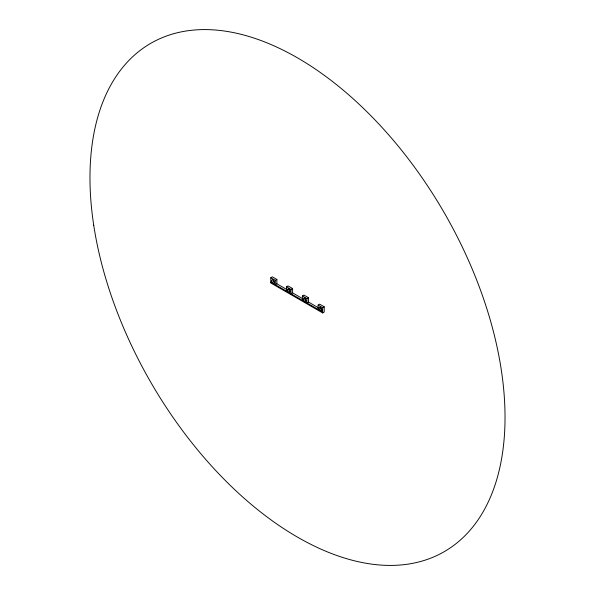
<?xml version="1.0" encoding="UTF-8"?>
<svg xmlns="http://www.w3.org/2000/svg" width="595" height="595" viewBox="0 0 595 595"><rect width="100%" height="100%" fill="white"/><g stroke="black" fill="none" stroke-linecap="round" stroke-linejoin="round"><path stroke-width="0.89" d="M318.124 309.407L318.124 305.064L319.679 304.164L324.216 306.782L324.216 312.025L322.661 312.925L270.784 282.975L270.784 277.731L272.339 276.831L276.876 279.449L276.876 283.793L287.266 289.795M270.784 277.731L275.321 280.349L276.876 279.449M276.876 283.793L275.321 284.693L275.321 280.349M286.507 291.156L286.507 286.812L288.062 285.912L292.606 288.53L292.606 292.874L302.438 298.556M286.507 286.812L291.044 289.43L292.606 288.53M292.606 292.874L291.044 293.774L291.044 289.43M302.394 300.326L302.394 295.983L303.956 295.083L308.493 297.708L308.493 302.052L318.883 308.046M302.394 295.983L306.938 298.601L308.493 297.708M308.493 302.052L306.938 302.944L306.938 298.601M318.124 305.064L322.661 307.682L324.216 306.782M273.098 281.613L274.607 282.484M288.82 290.695L290.33 291.565M304.707 299.865L306.224 300.735M320.437 308.946L321.947 309.817M270.784 282.075L322.661 312.025M322.661 307.682L322.661 312.925M290.591 291.609A2.016 1.168 60 0 1 288.91 288.873M306.098 300.587A2.016 1.168 60 0 1 304.848 297.768M322.207 309.869A2.016 1.168 60 0 1 320.519 307.273M274.607 282.409A2.016 1.168 60 0 1 273.284 279.39M287.37 290.189A2.016 1.168 60 0 0 289.676 292.539A2.016 1.168 60 0 0 289.289 289.497A2.016 1.168 60 0 0 287.37 290.189M303.257 299.359A2.016 1.168 60 0 0 305.562 301.71A2.016 1.168 60 0 0 305.175 298.668A2.016 1.168 60 0 0 303.257 299.359M318.987 308.441A2.016 1.168 60 0 0 321.293 310.791A2.016 1.168 60 0 0 320.906 307.749A2.016 1.168 60 0 0 318.987 308.441M271.64 281.108A2.016 1.168 60 0 0 273.953 283.458A2.016 1.168 60 0 0 273.559 280.416A2.016 1.168 60 0 0 271.64 281.108M93.72 225.2A293.484 169.449 60 0 0 433.398 557.061A293.484 169.449 60 0 0 365.375 110.231A293.484 169.449 60 0 0 93.72 225.2"/></g></svg>
